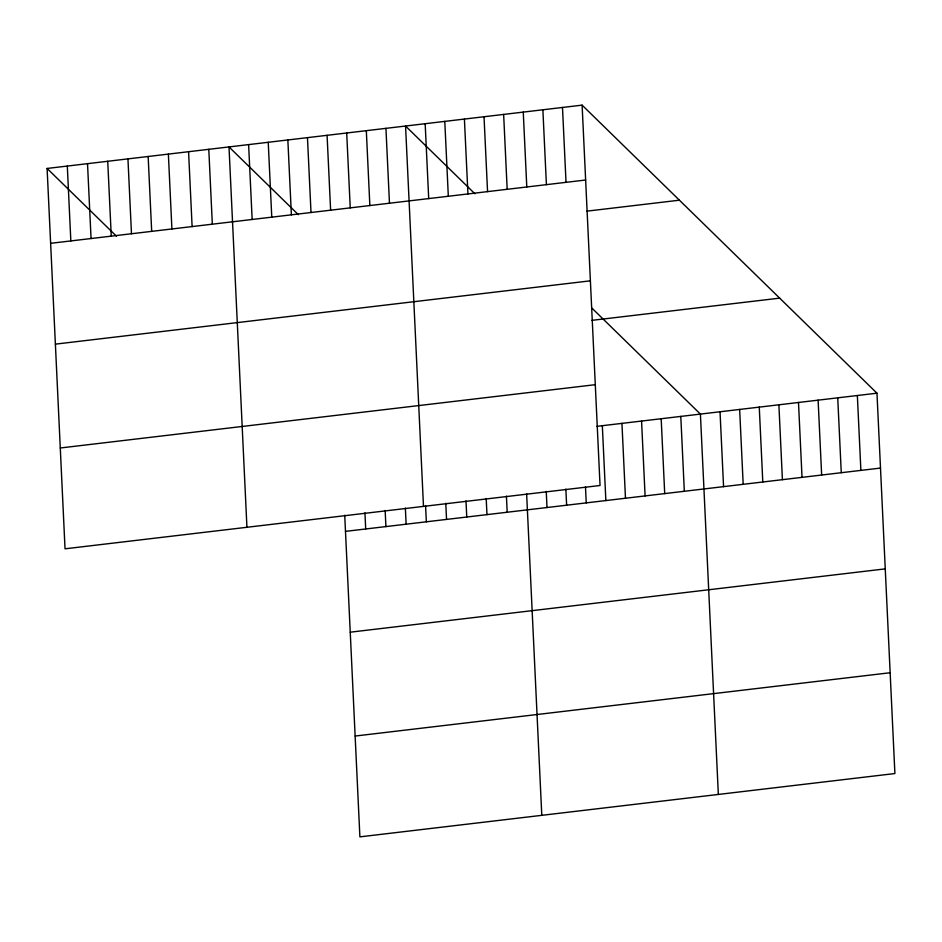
<?xml version="1.0" encoding="UTF-8"?>
<svg xmlns="http://www.w3.org/2000/svg" width="942" height="942" viewBox="0 0 942 942"><rect width="100%" height="100%" fill="white"/><g stroke="black" fill="none" stroke-linecap="round" stroke-linejoin="round"><path stroke-width="1.41" d="M582.109 105.139L600.042 485.495L65.033 548.809L47.1 168.453L582.109 105.139L876.967 393.191L894.9 773.547L359.891 836.861L344.725 515.227M50.633 243.319L585.641 180.016M586.925 211.149L679.406 200.199M55.39 344.136L590.387 280.822M591.894 320.351L779.658 298.143M60.288 447.992L595.285 384.689M596.722 426.361L876.967 393.191M345.49 531.37L880.499 468.068M350.247 632.188L885.244 568.874M355.146 736.043L890.143 672.741M474.933 193.805L405.555 126.04L423.488 506.396M591.965 308.152L700.412 414.091L718.346 794.447M298.379 214.694L229 146.928L246.934 527.284M47.1 168.453L116.478 236.218M857.35 395.522L860.882 470.388M837.732 397.842L841.265 472.707M818.115 400.162L821.648 475.039M798.498 402.481L802.031 477.358M778.881 404.801L782.413 479.678M759.264 407.121L762.796 481.998M739.647 409.44L743.179 484.318M720.029 411.76L723.562 486.637M680.795 416.411L684.328 491.288M661.178 418.731L664.711 493.608M641.561 421.05L645.093 495.928M621.944 423.37L625.476 498.247M602.327 425.69L605.859 500.567M585.477 486.743L586.242 502.887M562.492 107.47L566.024 182.336M565.859 489.063L566.625 505.206M542.875 109.79L546.407 184.656M546.242 491.383L547.008 507.526M523.257 112.11L526.79 186.987M526.625 493.702L541.791 815.336M503.64 114.429L507.173 189.307M506.419 496.093L507.185 512.248M484.023 116.749L487.556 191.626M486.202 498.483L486.967 514.638M464.406 119.069L467.938 193.946M465.996 500.873L466.761 517.028M444.789 121.388L448.321 196.266M445.778 503.263L446.543 519.419M425.172 123.708L428.704 198.585M425.572 505.666L426.337 521.809M405.366 508.056L406.12 524.199M385.937 128.359L389.47 203.225M385.148 510.446L385.914 526.59M366.32 130.679L369.853 205.556M364.943 512.837L365.696 528.98M346.703 132.999L350.236 207.876M327.086 135.318L330.618 210.196M307.469 137.638L311.001 212.515M287.852 139.958L291.384 214.835M268.235 142.277L271.767 217.155M248.617 144.609L252.15 219.474M208.794 149.319L212.327 224.196M188.577 151.709L192.109 226.586M168.371 154.099L171.903 228.977M148.153 156.49L151.686 231.367M127.947 158.88L131.48 233.757M107.729 161.27L111.262 236.148M87.524 163.661L91.056 238.538M67.306 166.051L70.838 240.928"/></g></svg>
